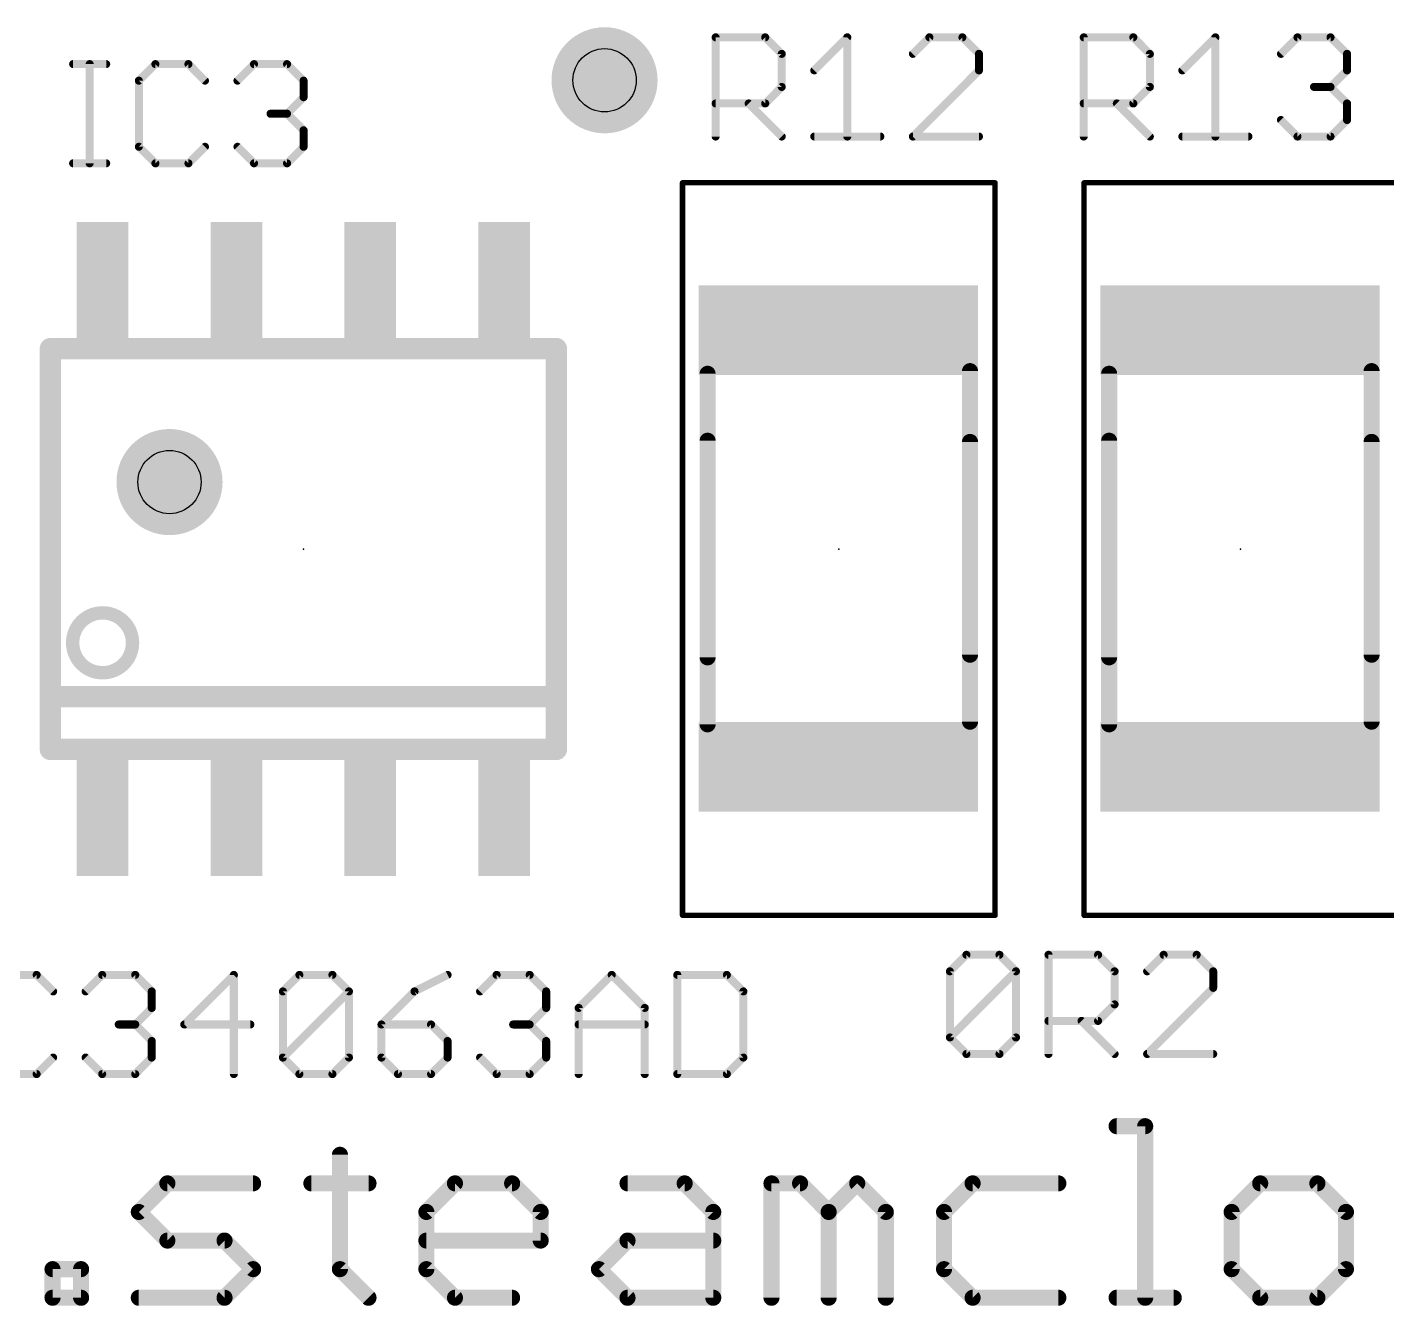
# Model space of a CAD drawing. Extents: x -7 to 105, y 1 to 61.
# Drawn here: x 63.42 to 76.32, y 32.83 to 44.95 of the extents above; entities that cross this region are included whole.
import ezdxf

# ---------------------------------------------------------------- set-up
doc = ezdxf.new("R2010")
doc.units = 0
for name, color, linetype in [('18', 110, 'CONTINUOUS'), ('21', 253, 'CONTINUOUS'), ('23', 53, 'CONTINUOUS'), ('25', 253, 'CONTINUOUS'), ('27', 253, 'CONTINUOUS'), ('39', 12, 'CONTINUOUS'), ('44', 253, 'CONTINUOUS'), ('51', 253, 'CONTINUOUS')]:
    doc.layers.add(name, color=color, linetype=linetype)

# ---------------------------------------------------------------- blocks, each defined once
blk = doc.blocks.new('RECT')
blk.add_solid([(-0.5, -0.5), (0.5, -0.5), (-0.5, 0.5), (0.5, 0.5)])
blk = doc.blocks.new('ROUNDV')
at = {"const_width": 0.5}
blk.add_lwpolyline([(0, -0.25, 1), (0, 0.25, 1), (0, -0.25)], format="xyb", dxfattribs=at)

msp = doc.modelspace()

# ---------------------------------------------------------------- linework, layer by layer
at = {"layer": '21', "const_width": 0.1524}
for points in [[(69.875, 38.978), (69.875, 41.032)], [(72.365, 39.003), (72.365, 41.021)], [(73.685, 38.978), (73.685, 41.032)], [(76.175, 39.003), (76.175, 41.021)]]:
    msp.add_lwpolyline(points, dxfattribs=at)
at = {"layer": '21'}
for points, const_width in [([(69.9131, 41.032, 1), (69.8369, 41.032)], 0.0762), ([(72.4031, 41.021, 1), (72.3269, 41.021)], 0.0762), ([(73.7231, 41.032, 1), (73.6469, 41.032)], 0.0762), ([(76.2131, 41.021, 1), (76.1369, 41.021)], 0.0762), ([(64.135, 38.832, 1), (64.135, 39.4, 1), (64.135, 38.832)], 0.127), ([(69.8369, 38.978, 1), (69.9131, 38.978)], 0.0762), ([(72.3269, 39.003, 1), (72.4031, 39.003)], 0.0762), ([(73.6469, 38.978, 1), (73.7231, 38.978)], 0.0762), ([(76.1369, 39.003, 1), (76.2131, 39.003)], 0.0762)]:
    msp.add_lwpolyline(points, format="xyb", dxfattribs=dict(at, const_width=const_width))
at = {"layer": '23'}
for p in [(66.04, 40.005), (71.12, 40.005), (74.93, 40.005)]:
    msp.add_point(p, dxfattribs=at)
at = {"layer": '25'}
for points, const_width in [([(69.9516, 44.8763, 1), (69.9516, 44.8382)], 0.0381), ([(69.9706, 44.8572, 1), (69.9326, 44.8572)], 0.0381), ([(70.4354, 44.8707, 1), (70.4084, 44.8437)], 0.0381), ([(70.4219, 44.8382, 1), (70.4219, 44.8763)], 0.0381), ([(71.2197, 44.8572, 1), (71.1816, 44.8572)], 0.0381), ([(71.2141, 44.8437, 1), (71.1872, 44.8707)], 0.0381), ([(71.9794, 44.8763, 1), (71.9794, 44.8382)], 0.0381), ([(71.9929, 44.8437, 1), (71.9659, 44.8707)], 0.0381), ([(72.3064, 44.8707, 1), (72.2795, 44.8437)], 0.0381), ([(72.2929, 44.8382, 1), (72.2929, 44.8763)], 0.0381), ([(73.4441, 44.8763, 1), (73.4441, 44.8382)], 0.0381), ([(73.4631, 44.8572, 1), (73.4251, 44.8572)], 0.0381), ([(73.9279, 44.8707, 1), (73.9009, 44.8437)], 0.0381), ([(73.9144, 44.8382, 1), (73.9144, 44.8763)], 0.0381), ([(74.7122, 44.8572, 1), (74.6741, 44.8572)], 0.0381), ([(74.7066, 44.8437, 1), (74.6797, 44.8707)], 0.0381), ([(75.4719, 44.8763, 1), (75.4719, 44.8382)], 0.0381), ([(75.4854, 44.8437, 1), (75.4584, 44.8707)], 0.0381), ([(75.7989, 44.8707, 1), (75.772, 44.8437)], 0.0381), ([(75.7854, 44.8382, 1), (75.7854, 44.8763)], 0.0381), ([(63.8556, 44.6223, 1), (63.8556, 44.5842)], 0.0381), ([(64.0314, 44.6032, 1), (63.9933, 44.6032)], 0.0381), ([(64.1691, 44.5842, 1), (64.1691, 44.6223)], 0.0381), ([(64.636, 44.6223, 1), (64.636, 44.5842)], 0.0381), ([(64.6495, 44.5897, 1), (64.6226, 44.6167)], 0.0381), ([(64.963, 44.6167, 1), (64.9361, 44.5897)], 0.0381), ([(64.9496, 44.5842, 1), (64.9496, 44.6223)], 0.0381), ([(65.5716, 44.6223, 1), (65.5716, 44.5842)], 0.0381), ([(65.585, 44.5897, 1), (65.5581, 44.6167)], 0.0381), ([(65.8986, 44.6167, 1), (65.8716, 44.5897)], 0.0381), ([(65.8851, 44.5842, 1), (65.8851, 44.6223)], 0.0381), ([(70.5977, 44.7004, 1), (70.5596, 44.7004)], 0.0381), ([(70.5652, 44.687, 1), (70.5921, 44.7139)], 0.0381), ([(71.8092, 44.7139, 1), (71.8361, 44.687)], 0.0381), ([(72.4688, 44.7004, 1), (72.4307, 44.7004)], 0.0381), ([(72.4362, 44.687, 1), (72.4632, 44.7139)], 0.0381), ([(74.0902, 44.7004, 1), (74.0521, 44.7004)], 0.0381), ([(74.0577, 44.687, 1), (74.0846, 44.7139)], 0.0381), ([(75.3017, 44.7139, 1), (75.3286, 44.687)], 0.0381), ([(75.9613, 44.7004, 1), (75.9232, 44.7004)], 0.0381), ([(75.9287, 44.687, 1), (75.9557, 44.7139)], 0.0381), ([(70.8736, 44.5571, 1), (70.9006, 44.5302)], 0.0381), ([(72.4307, 44.5437, 1), (72.4688, 44.5437)], 0.0381), ([(72.4632, 44.5302, 1), (72.4362, 44.5571)], 0.0381), ([(74.3661, 44.5571, 1), (74.3931, 44.5302)], 0.0381), ([(75.9232, 44.5437, 1), (75.9613, 44.5437)], 0.0381), ([(75.9557, 44.5302, 1), (75.9287, 44.5571)], 0.0381), ([(64.4983, 44.4464, 1), (64.4602, 44.4464)], 0.0381), ([(64.4658, 44.4599, 1), (64.4927, 44.433)], 0.0381), ([(65.0929, 44.433, 1), (65.1198, 44.4599)], 0.0381), ([(65.4013, 44.4599, 1), (65.4283, 44.433)], 0.0381), ([(66.0609, 44.4464, 1), (66.0228, 44.4464)], 0.0381), ([(66.0284, 44.433, 1), (66.0553, 44.4599)], 0.0381), ([(70.5596, 44.3869, 1), (70.5977, 44.3869)], 0.0381), ([(70.5921, 44.3734, 1), (70.5652, 44.4004)], 0.0381), ([(74.0521, 44.3869, 1), (74.0902, 44.3869)], 0.0381), ([(74.0846, 44.3734, 1), (74.0577, 44.4004)], 0.0381), ([(75.6287, 44.406, 1), (75.6287, 44.3679)], 0.0381), ([(75.7989, 44.4004, 1), (75.772, 44.3734)], 0.0381), ([(75.772, 44.4004, 1), (75.7989, 44.3734)], 0.0381), ([(75.7854, 44.3679, 1), (75.7854, 44.406)], 0.0381), ([(66.0228, 44.2897, 1), (66.0609, 44.2897)], 0.0381), ([(66.0553, 44.2762, 1), (66.0284, 44.3031)], 0.0381), ([(69.9516, 44.2492, 1), (69.9516, 44.2111)], 0.0381), ([(70.2786, 44.2436, 1), (70.2517, 44.2167)], 0.0381), ([(70.4084, 44.2436, 1), (70.4354, 44.2167)], 0.0381), ([(70.4219, 44.2111, 1), (70.4219, 44.2492)], 0.0381), ([(73.4441, 44.2492, 1), (73.4441, 44.2111)], 0.0381), ([(73.7711, 44.2436, 1), (73.7442, 44.2167)], 0.0381), ([(73.9009, 44.2436, 1), (73.9279, 44.2167)], 0.0381), ([(73.9144, 44.2111, 1), (73.9144, 44.2492)], 0.0381), ([(75.9613, 44.2301, 1), (75.9232, 44.2301)], 0.0381), ([(75.9287, 44.2167, 1), (75.9557, 44.2436)], 0.0381), ([(65.7283, 44.1519, 1), (65.7283, 44.1138)], 0.0381), ([(65.8986, 44.1464, 1), (65.8716, 44.1194)], 0.0381), ([(65.8716, 44.1464, 1), (65.8986, 44.1194)], 0.0381), ([(65.8851, 44.1138, 1), (65.8851, 44.1519)], 0.0381), ([(66.0609, 43.9761, 1), (66.0228, 43.9761)], 0.0381), ([(66.0284, 43.9627, 1), (66.0553, 43.9896)], 0.0381), ([(75.3286, 44.0868, 1), (75.3017, 44.0599)], 0.0381), ([(75.9232, 44.0734, 1), (75.9613, 44.0734)], 0.0381), ([(75.9557, 44.0599, 1), (75.9287, 44.0868)], 0.0381), ([(69.9326, 43.9166, 1), (69.9706, 43.9166)], 0.0381), ([(70.5652, 43.9031, 1), (70.5921, 43.9301)], 0.0381), ([(70.8871, 43.9357, 1), (70.8871, 43.8976)], 0.0381), ([(71.1816, 43.9166, 1), (71.2197, 43.9166)], 0.0381), ([(71.5142, 43.8976, 1), (71.5142, 43.9357)], 0.0381), ([(71.8226, 43.9357, 1), (71.8226, 43.8976)], 0.0381), ([(71.8092, 43.9301, 1), (71.8361, 43.9031)], 0.0381), ([(72.4497, 43.8976, 1), (72.4497, 43.9357)], 0.0381), ([(73.4251, 43.9166, 1), (73.4631, 43.9166)], 0.0381), ([(74.0577, 43.9031, 1), (74.0846, 43.9301)], 0.0381), ([(74.3796, 43.9357, 1), (74.3796, 43.8976)], 0.0381), ([(74.6741, 43.9166, 1), (74.7122, 43.9166)], 0.0381), ([(75.0067, 43.8976, 1), (75.0067, 43.9357)], 0.0381), ([(75.4719, 43.9357, 1), (75.4719, 43.8976)], 0.0381), ([(75.4584, 43.9031, 1), (75.4854, 43.9301)], 0.0381), ([(75.772, 43.9301, 1), (75.7989, 43.9031)], 0.0381), ([(75.7854, 43.8976, 1), (75.7854, 43.9357)], 0.0381), ([(64.4927, 43.8328, 1), (64.4658, 43.8059)], 0.0381), ([(64.4602, 43.8194, 1), (64.4983, 43.8194)], 0.0381), ([(65.1198, 43.8059, 1), (65.0929, 43.8328)], 0.0381), ([(65.4283, 43.8328, 1), (65.4013, 43.8059)], 0.0381), ([(66.0228, 43.8194, 1), (66.0609, 43.8194)], 0.0381), ([(66.0553, 43.8059, 1), (66.0284, 43.8328)], 0.0381), ([(63.8556, 43.6817, 1), (63.8556, 43.6436)], 0.0381), ([(63.9933, 43.6626, 1), (64.0314, 43.6626)], 0.0381), ([(64.1691, 43.6436, 1), (64.1691, 43.6817)], 0.0381), ([(64.636, 43.6817, 1), (64.636, 43.6436)], 0.0381), ([(64.6226, 43.6491, 1), (64.6495, 43.6761)], 0.0381), ([(64.9361, 43.6761, 1), (64.963, 43.6491)], 0.0381), ([(64.9496, 43.6436, 1), (64.9496, 43.6817)], 0.0381), ([(65.5716, 43.6817, 1), (65.5716, 43.6436)], 0.0381), ([(65.5581, 43.6491, 1), (65.585, 43.6761)], 0.0381), ([(65.8716, 43.6761, 1), (65.8986, 43.6491)], 0.0381), ([(65.8851, 43.6436, 1), (65.8851, 43.6817)], 0.0381), ([(73.7557, 34.5708, 1), (73.7557, 34.4946)], 0.0762), ([(74.065, 34.5327, 1), (73.9888, 34.5327)], 0.0762), ([(74.0269, 34.4946, 1), (74.0269, 34.5708)], 0.0762), ([(66.4249, 34.2615, 1), (66.3487, 34.2615)], 0.0762), ([(64.7497, 34.0285, 1), (64.7497, 33.9523)], 0.0762), ([(64.7766, 33.9634, 1), (64.7227, 34.0173)], 0.0762), ([(65.5632, 33.9523, 1), (65.5632, 34.0285)], 0.0762), ([(66.1157, 34.0285, 1), (66.1157, 33.9523)], 0.0762), ([(66.658, 33.9523, 1), (66.658, 34.0285)], 0.0762), ([(67.4783, 34.0285, 1), (67.4783, 33.9523)], 0.0762), ([(67.5052, 33.9634, 1), (67.4513, 34.0173)], 0.0762), ([(68.0475, 34.0173, 1), (67.9936, 33.9634)], 0.0762), ([(68.0206, 33.9523, 1), (68.0206, 34.0285)], 0.0762), ([(69.1154, 34.0285, 1), (69.1154, 33.9523)], 0.0762), ([(69.6847, 34.0173, 1), (69.6308, 33.9634)], 0.0762), ([(69.6577, 33.9523, 1), (69.6577, 34.0285)], 0.0762), ([(70.5195, 33.9904, 1), (70.4433, 33.9904)], 0.0762), ([(70.4814, 34.0285, 1), (70.4814, 33.9523)], 0.0762), ([(70.7795, 34.0173, 1), (70.7256, 33.9634)], 0.0762), ([(70.7526, 33.9523, 1), (70.7526, 34.0285)], 0.0762), ([(71.3218, 34.0173, 1), (71.268, 33.9634)], 0.0762), ([(71.3218, 33.9634, 1), (71.268, 34.0173)], 0.0762), ([(72.3897, 34.0285, 1), (72.3897, 33.9523)], 0.0762), ([(72.4167, 33.9634, 1), (72.3628, 34.0173)], 0.0762), ([(73.2032, 33.9523, 1), (73.2032, 34.0285)], 0.0762), ([(75.1183, 34.0285, 1), (75.1183, 33.9523)], 0.0762), ([(75.1453, 33.9634, 1), (75.0914, 34.0173)], 0.0762), ([(75.6876, 34.0173, 1), (75.6337, 33.9634)], 0.0762), ([(75.6607, 33.9523, 1), (75.6607, 34.0285)], 0.0762), ([(64.5054, 33.7461, 1), (64.4516, 33.6923)], 0.0762), ([(64.4516, 33.7461, 1), (64.5054, 33.6923)], 0.0762), ([(67.2452, 33.7192, 1), (67.169, 33.7192)], 0.0762), ([(67.1802, 33.7461, 1), (67.234, 33.6923)], 0.0762), ([(68.3299, 33.7192, 1), (68.2537, 33.7192)], 0.0762), ([(68.2648, 33.6923, 1), (68.3187, 33.7461)], 0.0762), ([(69.967, 33.7192, 1), (69.8908, 33.7192)], 0.0762), ([(69.902, 33.6923, 1), (69.9559, 33.7461)], 0.0762), ([(71.0618, 33.7192, 1), (70.9856, 33.7192)], 0.0762), ([(70.9968, 33.7461, 1), (71.0507, 33.6923)], 0.0762), ([(70.9968, 33.6923, 1), (71.0507, 33.7461)], 0.0762), ([(71.6042, 33.7192, 1), (71.528, 33.7192)], 0.0762), ([(71.5391, 33.6923, 1), (71.593, 33.7461)], 0.0762), ([(72.1567, 33.7192, 1), (72.0805, 33.7192)], 0.0762), ([(72.0916, 33.7461, 1), (72.1455, 33.6923)], 0.0762), ([(74.8853, 33.7192, 1), (74.8091, 33.7192)], 0.0762), ([(74.8202, 33.7461, 1), (74.8741, 33.6923)], 0.0762), ([(75.9699, 33.7192, 1), (75.8937, 33.7192)], 0.0762), ([(75.9049, 33.6923, 1), (75.9588, 33.7461)], 0.0762), ([(64.7497, 33.4861, 1), (64.7497, 33.4099)], 0.0762), ([(64.7227, 33.4211, 1), (64.7766, 33.475)], 0.0762), ([(65.3189, 33.475, 1), (65.2651, 33.4211)], 0.0762), ([(65.292, 33.4099, 1), (65.292, 33.4861)], 0.0762), ([(67.2071, 33.4861, 1), (67.2071, 33.4099)], 0.0762), ([(68.2537, 33.448, 1), (68.3299, 33.448)], 0.0762), ([(68.2918, 33.4099, 1), (68.2918, 33.4861)], 0.0762), ([(69.1154, 33.4861, 1), (69.1154, 33.4099)], 0.0762), ([(69.1424, 33.4211, 1), (69.0885, 33.475)], 0.0762), ([(69.9289, 33.4099, 1), (69.9289, 33.4861)], 0.0762), ([(63.698, 33.1769, 1), (63.6218, 33.1769)], 0.0762), ([(63.6599, 33.215, 1), (63.6599, 33.1388)], 0.0762), ([(63.9692, 33.1769, 1), (63.893, 33.1769)], 0.0762), ([(63.9311, 33.1388, 1), (63.9311, 33.215)], 0.0762), ([(65.5901, 33.1499, 1), (65.5362, 33.2038)], 0.0762), ([(65.5362, 33.1499, 1), (65.5901, 33.2038)], 0.0762), ([(66.4138, 33.2038, 1), (66.3599, 33.1499)], 0.0762), ([(66.3487, 33.1769, 1), (66.4249, 33.1769)], 0.0762), ([(67.234, 33.2038, 1), (67.1802, 33.1499)], 0.0762), ([(67.169, 33.1769, 1), (67.2452, 33.1769)], 0.0762), ([(68.8712, 33.2038, 1), (68.8173, 33.1499)], 0.0762), ([(68.8173, 33.2038, 1), (68.8712, 33.1499)], 0.0762), ([(72.1455, 33.2038, 1), (72.0916, 33.1499)], 0.0762), ([(72.0805, 33.1769, 1), (72.1567, 33.1769)], 0.0762), ([(74.8741, 33.2038, 1), (74.8202, 33.1499)], 0.0762), ([(74.8091, 33.1769, 1), (74.8853, 33.1769)], 0.0762), ([(75.8937, 33.1769, 1), (75.9699, 33.1769)], 0.0762), ([(75.9588, 33.1499, 1), (75.9049, 33.2038)], 0.0762), ([(63.6599, 32.9438, 1), (63.6599, 32.8676)], 0.0762), ([(63.6218, 32.9057, 1), (63.698, 32.9057)], 0.0762), ([(63.893, 32.9057, 1), (63.9692, 32.9057)], 0.0762), ([(63.9311, 32.8676, 1), (63.9311, 32.9438)], 0.0762), ([(64.4785, 32.9438, 1), (64.4785, 32.8676)], 0.0762), ([(65.2651, 32.9326, 1), (65.3189, 32.8788)], 0.0762), ([(65.292, 32.8676, 1), (65.292, 32.9438)], 0.0762), ([(66.631, 32.8788, 1), (66.6849, 32.9326)], 0.0762), ([(67.4783, 32.9438, 1), (67.4783, 32.8676)], 0.0762), ([(67.4513, 32.8788, 1), (67.5052, 32.9326)], 0.0762), ([(68.0206, 32.8676, 1), (68.0206, 32.9438)], 0.0762), ([(69.1154, 32.9438, 1), (69.1154, 32.8676)], 0.0762), ([(69.0885, 32.8788, 1), (69.1424, 32.9326)], 0.0762), ([(69.8908, 32.9057, 1), (69.967, 32.9057)], 0.0762), ([(69.9289, 32.8676, 1), (69.9289, 32.9438)], 0.0762), ([(70.4433, 32.9057, 1), (70.5195, 32.9057)], 0.0762), ([(70.9856, 32.9057, 1), (71.0618, 32.9057)], 0.0762), ([(71.528, 32.9057, 1), (71.6042, 32.9057)], 0.0762), ([(72.3897, 32.9438, 1), (72.3897, 32.8676)], 0.0762), ([(72.3628, 32.8788, 1), (72.4167, 32.9326)], 0.0762), ([(73.2032, 32.8676, 1), (73.2032, 32.9438)], 0.0762), ([(73.7557, 32.9438, 1), (73.7557, 32.8676)], 0.0762), ([(73.9888, 32.9057, 1), (74.065, 32.9057)], 0.0762), ([(74.298, 32.8676, 1), (74.298, 32.9438)], 0.0762), ([(75.1183, 32.9438, 1), (75.1183, 32.8676)], 0.0762), ([(75.0914, 32.8788, 1), (75.1453, 32.9326)], 0.0762), ([(75.6337, 32.9326, 1), (75.6876, 32.8788)], 0.0762), ([(75.6607, 32.8676, 1), (75.6607, 32.9438)], 0.0762)]:
    msp.add_lwpolyline(points, format="xyb", dxfattribs=dict(at, const_width=const_width))
for points, const_width in [([(69.9516, 43.9166), (69.9516, 44.8572)], 0.0762), ([(69.9516, 44.8572), (70.4219, 44.8572)], 0.0762), ([(70.4219, 44.8572), (70.5787, 44.7004)], 0.0762), ([(70.8871, 44.5437), (71.2007, 44.8572)], 0.0762), ([(71.2007, 44.8572), (71.2007, 43.9166)], 0.0762), ([(71.9794, 44.8572), (71.8226, 44.7004)], 0.0762), ([(72.2929, 44.8572), (71.9794, 44.8572)], 0.0762), ([(72.4497, 44.7004), (72.2929, 44.8572)], 0.0762), ([(73.4441, 43.9166), (73.4441, 44.8572)], 0.0762), ([(73.4441, 44.8572), (73.9144, 44.8572)], 0.0762), ([(73.9144, 44.8572), (74.0712, 44.7004)], 0.0762), ([(74.3796, 44.5437), (74.6932, 44.8572)], 0.0762), ([(74.6932, 44.8572), (74.6932, 43.9166)], 0.0762), ([(75.3151, 44.7004), (75.4719, 44.8572)], 0.0762), ([(75.4719, 44.8572), (75.7854, 44.8572)], 0.0762), ([(75.7854, 44.8572), (75.9422, 44.7004)], 0.0762), ([(63.8556, 44.6032), (64.1691, 44.6032)], 0.0762), ([(64.0124, 43.6626), (64.0124, 44.6032)], 0.0762), ([(64.636, 44.6032), (64.4793, 44.4464)], 0.0762), ([(64.9496, 44.6032), (64.636, 44.6032)], 0.0762), ([(65.1063, 44.4464), (64.9496, 44.6032)], 0.0762), ([(65.4148, 44.4464), (65.5716, 44.6032)], 0.0762), ([(65.5716, 44.6032), (65.8851, 44.6032)], 0.0762), ([(65.8851, 44.6032), (66.0419, 44.4464)], 0.0762), ([(70.5787, 44.7004), (70.5787, 44.3869)], 0.0762), ([(72.4497, 44.5437), (72.4497, 44.7004)], 0.0762), ([(74.0712, 44.7004), (74.0712, 44.3869)], 0.0762), ([(75.9422, 44.7004), (75.9422, 44.5437)], 0.0762), ([(71.8226, 43.9166), (72.4497, 44.5437)], 0.0762), ([(75.9422, 44.5437), (75.7854, 44.3869)], 0.0762), ([(64.4793, 44.4464), (64.4793, 43.8194)], 0.0762), ([(66.0419, 44.4464), (66.0419, 44.2897)], 0.0762), ([(70.5787, 44.3869), (70.4219, 44.2301)], 0.0762), ([(74.0712, 44.3869), (73.9144, 44.2301)], 0.0762), ([(75.7854, 44.3869), (75.6287, 44.3869)], 0.0762), ([(75.7854, 44.3869), (75.9422, 44.2301)], 0.0762), ([(66.0419, 44.2897), (65.8851, 44.1329)], 0.0762), ([(70.4219, 44.2301), (69.9516, 44.2301)], 0.0762), ([(70.2651, 44.2301), (70.5787, 43.9166)], 0.0762), ([(73.9144, 44.2301), (73.4441, 44.2301)], 0.0762), ([(73.7576, 44.2301), (74.0712, 43.9166)], 0.0762), ([(75.9422, 44.2301), (75.9422, 44.0734)], 0.0762), ([(65.8851, 44.1329), (65.7283, 44.1329)], 0.0762), ([(65.8851, 44.1329), (66.0419, 43.9761)], 0.0762), ([(66.0419, 43.9761), (66.0419, 43.8194)], 0.0762), ([(75.4719, 43.9166), (75.3151, 44.0734)], 0.0762), ([(75.9422, 44.0734), (75.7854, 43.9166)], 0.0762), ([(70.8871, 43.9166), (71.5142, 43.9166)], 0.0762), ([(72.4497, 43.9166), (71.8226, 43.9166)], 0.0762), ([(74.3796, 43.9166), (75.0067, 43.9166)], 0.0762), ([(75.7854, 43.9166), (75.4719, 43.9166)], 0.0762), ([(64.4793, 43.8194), (64.636, 43.6626)], 0.0762), ([(64.9496, 43.6626), (65.1063, 43.8194)], 0.0762), ([(65.5716, 43.6626), (65.4148, 43.8194)], 0.0762), ([(66.0419, 43.8194), (65.8851, 43.6626)], 0.0762), ([(63.8556, 43.6626), (64.1691, 43.6626)], 0.0762), ([(64.636, 43.6626), (64.9496, 43.6626)], 0.0762), ([(65.8851, 43.6626), (65.5716, 43.6626)], 0.0762), ([(73.7557, 34.5327), (74.0269, 34.5327)], 0.1524), ([(74.0269, 34.5327), (74.0269, 32.9057)], 0.1524), ([(66.3868, 34.2615), (66.3868, 33.1769)], 0.1524), ([(64.4785, 33.7192), (64.7497, 33.9904)], 0.1524), ([(64.7497, 33.9904), (65.5632, 33.9904)], 0.1524), ([(66.1157, 33.9904), (66.658, 33.9904)], 0.1524), ([(67.2071, 33.7192), (67.4783, 33.9904)], 0.1524), ([(67.4783, 33.9904), (68.0206, 33.9904)], 0.1524), ([(68.0206, 33.9904), (68.2918, 33.7192)], 0.1524), ([(69.1154, 33.9904), (69.6577, 33.9904)], 0.1524), ([(69.6577, 33.9904), (69.9289, 33.7192)], 0.1524), ([(70.4814, 32.9057), (70.4814, 33.9904)], 0.1524), ([(70.4814, 33.9904), (70.7526, 33.9904)], 0.1524), ([(70.7526, 33.9904), (71.0237, 33.7192)], 0.1524), ([(71.0237, 33.7192), (71.2949, 33.9904)], 0.1524), ([(71.2949, 33.9904), (71.5661, 33.7192)], 0.1524), ([(72.3897, 33.9904), (72.1186, 33.7192)], 0.1524), ([(73.2032, 33.9904), (72.3897, 33.9904)], 0.1524), ([(75.1183, 33.9904), (74.8472, 33.7192)], 0.1524), ([(75.6607, 33.9904), (75.1183, 33.9904)], 0.1524), ([(75.9318, 33.7192), (75.6607, 33.9904)], 0.1524), ([(64.7497, 33.448), (64.4785, 33.7192)], 0.1524), ([(67.2071, 33.1769), (67.2071, 33.7192)], 0.1524), ([(68.2918, 33.7192), (68.2918, 33.448)], 0.1524), ([(69.9289, 33.7192), (69.9289, 32.9057)], 0.1524), ([(71.0237, 33.7192), (71.0237, 32.9057)], 0.1524), ([(71.5661, 33.7192), (71.5661, 32.9057)], 0.1524), ([(72.1186, 33.7192), (72.1186, 33.1769)], 0.1524), ([(74.8472, 33.7192), (74.8472, 33.1769)], 0.1524), ([(75.9318, 33.1769), (75.9318, 33.7192)], 0.1524), ([(65.292, 33.448), (64.7497, 33.448)], 0.1524), ([(65.5632, 33.1769), (65.292, 33.448)], 0.1524), ([(68.2918, 33.448), (67.2071, 33.448)], 0.1524), ([(68.8443, 33.1769), (69.1154, 33.448)], 0.1524), ([(69.1154, 33.448), (69.9289, 33.448)], 0.1524), ([(63.6599, 32.9057), (63.6599, 33.1769)], 0.1524), ([(63.6599, 33.1769), (63.9311, 33.1769)], 0.1524), ([(63.9311, 33.1769), (63.9311, 32.9057)], 0.1524), ([(65.292, 32.9057), (65.5632, 33.1769)], 0.1524), ([(66.3868, 33.1769), (66.658, 32.9057)], 0.1524), ([(67.4783, 32.9057), (67.2071, 33.1769)], 0.1524), ([(69.1154, 32.9057), (68.8443, 33.1769)], 0.1524), ([(72.1186, 33.1769), (72.3897, 32.9057)], 0.1524), ([(74.8472, 33.1769), (75.1183, 32.9057)], 0.1524), ([(75.6607, 32.9057), (75.9318, 33.1769)], 0.1524), ([(63.9311, 32.9057), (63.6599, 32.9057)], 0.1524), ([(64.4785, 32.9057), (65.292, 32.9057)], 0.1524), ([(68.0206, 32.9057), (67.4783, 32.9057)], 0.1524), ([(69.9289, 32.9057), (69.1154, 32.9057)], 0.1524), ([(72.3897, 32.9057), (73.2032, 32.9057)], 0.1524), ([(73.7557, 32.9057), (74.298, 32.9057)], 0.1524), ([(75.1183, 32.9057), (75.6607, 32.9057)], 0.1524)]:
    msp.add_lwpolyline(points, dxfattribs=dict(at, const_width=const_width))
at = {"layer": '27', "const_width": 0.0762}
for points in [[(72.1741, 36.0009), (72.3309, 36.1577)], [(72.3309, 36.1577), (72.6444, 36.1577)], [(72.6444, 36.1577), (72.8012, 36.0009)], [(73.1096, 35.2171), (73.1096, 36.1577)], [(73.1096, 36.1577), (73.5799, 36.1577)], [(73.5799, 36.1577), (73.7367, 36.0009)], [(74.2019, 36.1577), (74.0451, 36.0009)], [(74.5154, 36.1577), (74.2019, 36.1577)], [(74.6722, 36.0009), (74.5154, 36.1577)], [(63.5092, 35.9672), (63.1957, 35.9672)], [(63.666, 35.8104), (63.5092, 35.9672)], [(63.9745, 35.8104), (64.1312, 35.9672)], [(64.1312, 35.9672), (64.4448, 35.9672)], [(64.4448, 35.9672), (64.6015, 35.8104)], [(65.3803, 35.9672), (64.91, 35.4969)], [(65.3803, 35.0266), (65.3803, 35.9672)], [(65.8455, 35.8104), (66.0023, 35.9672)], [(66.0023, 35.9672), (66.3158, 35.9672)], [(66.3158, 35.9672), (66.4726, 35.8104)], [(67.4081, 35.9672), (67.0946, 35.8104)], [(67.7165, 35.8104), (67.8733, 35.9672)], [(67.8733, 35.9672), (68.1868, 35.9672)], [(68.1868, 35.9672), (68.3436, 35.8104)], [(68.6521, 35.6537), (68.9656, 35.9672)], [(68.9656, 35.9672), (69.2791, 35.6537)], [(69.5876, 35.9672), (69.5876, 35.0266)], [(70.0579, 35.9672), (69.5876, 35.9672)], [(70.2146, 35.8104), (70.0579, 35.9672)], [(72.1741, 35.3739), (72.1741, 36.0009)], [(72.1741, 35.3739), (72.8012, 36.0009)], [(72.8012, 36.0009), (72.8012, 35.3739)], [(73.7367, 36.0009), (73.7367, 35.6874)], [(74.6722, 35.8442), (74.6722, 36.0009)], [(74.0451, 35.2171), (74.6722, 35.8442)], [(64.6015, 35.8104), (64.6015, 35.6537)], [(65.8455, 35.1834), (65.8455, 35.8104)], [(65.8455, 35.1834), (66.4726, 35.8104)], [(66.4726, 35.8104), (66.4726, 35.1834)], [(67.0946, 35.8104), (66.781, 35.4969)], [(68.3436, 35.8104), (68.3436, 35.6537)], [(70.2146, 35.1834), (70.2146, 35.8104)], [(64.6015, 35.6537), (64.4448, 35.4969)], [(68.3436, 35.6537), (68.1868, 35.4969)], [(68.6521, 35.0266), (68.6521, 35.6537)], [(69.2791, 35.6537), (69.2791, 35.0266)], [(73.7367, 35.6874), (73.5799, 35.5306)], [(64.4448, 35.4969), (64.288, 35.4969)], [(64.4448, 35.4969), (64.6015, 35.3401)], [(64.91, 35.4969), (65.5371, 35.4969)], [(66.781, 35.4969), (66.781, 35.1834)], [(67.2513, 35.4969), (66.781, 35.4969)], [(67.4081, 35.3401), (67.2513, 35.4969)], [(68.1868, 35.4969), (68.0301, 35.4969)], [(68.1868, 35.4969), (68.3436, 35.3401)], [(68.6521, 35.4969), (69.2791, 35.4969)], [(73.5799, 35.5306), (73.1096, 35.5306)], [(73.4232, 35.5306), (73.7367, 35.2171)], [(64.6015, 35.3401), (64.6015, 35.1834)], [(67.4081, 35.1834), (67.4081, 35.3401)], [(68.3436, 35.3401), (68.3436, 35.1834)], [(72.3309, 35.2171), (72.1741, 35.3739)], [(72.8012, 35.3739), (72.6444, 35.2171)], [(63.5092, 35.0266), (63.666, 35.1834)], [(64.1312, 35.0266), (63.9745, 35.1834)], [(64.6015, 35.1834), (64.4448, 35.0266)], [(66.0023, 35.0266), (65.8455, 35.1834)], [(66.4726, 35.1834), (66.3158, 35.0266)], [(66.781, 35.1834), (66.9378, 35.0266)], [(67.2513, 35.0266), (67.4081, 35.1834)], [(67.8733, 35.0266), (67.7165, 35.1834)], [(68.3436, 35.1834), (68.1868, 35.0266)], [(70.0579, 35.0266), (70.2146, 35.1834)], [(72.6444, 35.2171), (72.3309, 35.2171)], [(74.6722, 35.2171), (74.0451, 35.2171)], [(63.1957, 35.0266), (63.5092, 35.0266)], [(64.4448, 35.0266), (64.1312, 35.0266)], [(66.3158, 35.0266), (66.0023, 35.0266)], [(66.9378, 35.0266), (67.2513, 35.0266)], [(68.1868, 35.0266), (67.8733, 35.0266)], [(69.5876, 35.0266), (70.0579, 35.0266)]]:
    msp.add_lwpolyline(points, dxfattribs=at)
at = {"layer": '27', "const_width": 0.0381}
for points in [[(72.3309, 36.1768, 1), (72.3309, 36.1387)], [(72.3443, 36.1442, 1), (72.3174, 36.1712)], [(72.6579, 36.1712, 1), (72.6309, 36.1442)], [(72.6444, 36.1387, 1), (72.6444, 36.1768)], [(73.1096, 36.1768, 1), (73.1096, 36.1387)], [(73.1287, 36.1577, 1), (73.0906, 36.1577)], [(73.5934, 36.1712, 1), (73.5664, 36.1442)], [(73.5799, 36.1387, 1), (73.5799, 36.1768)], [(74.2019, 36.1768, 1), (74.2019, 36.1387)], [(74.2154, 36.1442, 1), (74.1884, 36.1712)], [(74.5289, 36.1712, 1), (74.502, 36.1442)], [(74.5154, 36.1387, 1), (74.5154, 36.1768)], [(63.5227, 35.9807, 1), (63.4958, 35.9537)], [(63.5092, 35.9482, 1), (63.5092, 35.9863)], [(64.1312, 35.9863, 1), (64.1312, 35.9482)], [(64.1447, 35.9537, 1), (64.1178, 35.9807)], [(64.4582, 35.9807, 1), (64.4313, 35.9537)], [(64.4448, 35.9482, 1), (64.4448, 35.9863)], [(65.3993, 35.9672, 1), (65.3612, 35.9672)], [(65.3938, 35.9537, 1), (65.3668, 35.9807)], [(66.0023, 35.9863, 1), (66.0023, 35.9482)], [(66.0157, 35.9537, 1), (65.9888, 35.9807)], [(66.3293, 35.9807, 1), (66.3023, 35.9537)], [(66.3158, 35.9482, 1), (66.3158, 35.9863)], [(67.4166, 35.9502, 1), (67.3996, 35.9842)], [(67.8733, 35.9863, 1), (67.8733, 35.9482)], [(67.8868, 35.9537, 1), (67.8598, 35.9807)], [(68.2003, 35.9807, 1), (68.1734, 35.9537)], [(68.1868, 35.9482, 1), (68.1868, 35.9863)], [(68.9791, 35.9807, 1), (68.9521, 35.9537)], [(68.9791, 35.9537, 1), (68.9521, 35.9807)], [(69.6066, 35.9672, 1), (69.5685, 35.9672)], [(69.5876, 35.9863, 1), (69.5876, 35.9482)], [(70.0713, 35.9807, 1), (70.0444, 35.9537)], [(70.0579, 35.9482, 1), (70.0579, 35.9863)], [(72.1606, 36.0144, 1), (72.1876, 35.9875)], [(72.1932, 36.0009, 1), (72.1551, 36.0009)], [(72.8202, 36.0009, 1), (72.7821, 36.0009)], [(72.8146, 35.9875, 1), (72.7877, 36.0144)], [(72.7877, 35.9875, 1), (72.8146, 36.0144)], [(73.7557, 36.0009, 1), (73.7176, 36.0009)], [(73.7232, 35.9875, 1), (73.7502, 36.0144)], [(74.0317, 36.0144, 1), (74.0586, 35.9875)], [(74.6913, 36.0009, 1), (74.6532, 36.0009)], [(74.6587, 35.9875, 1), (74.6857, 36.0144)], [(74.6532, 35.8442, 1), (74.6913, 35.8442)], [(74.6857, 35.8307, 1), (74.6587, 35.8576)], [(63.6525, 35.797, 1), (63.6795, 35.8239)], [(63.961, 35.8239, 1), (63.9879, 35.797)], [(64.6206, 35.8104, 1), (64.5825, 35.8104)], [(64.5881, 35.797, 1), (64.615, 35.8239)], [(65.832, 35.8239, 1), (65.859, 35.797)], [(65.8645, 35.8104, 1), (65.8265, 35.8104)], [(66.4916, 35.8104, 1), (66.4535, 35.8104)], [(66.486, 35.797, 1), (66.4591, 35.8239)], [(66.4591, 35.797, 1), (66.486, 35.8239)], [(67.086, 35.8275, 1), (67.1031, 35.7934)], [(67.108, 35.797, 1), (67.0811, 35.8239)], [(67.7031, 35.8239, 1), (67.73, 35.797)], [(68.3627, 35.8104, 1), (68.3246, 35.8104)], [(68.3301, 35.797, 1), (68.3571, 35.8239)], [(70.2337, 35.8104, 1), (70.1956, 35.8104)], [(70.2012, 35.797, 1), (70.2281, 35.8239)], [(64.5825, 35.6537, 1), (64.6206, 35.6537)], [(64.615, 35.6402, 1), (64.5881, 35.6671)], [(68.3246, 35.6537, 1), (68.3627, 35.6537)], [(68.3571, 35.6402, 1), (68.3301, 35.6671)], [(68.6711, 35.6537, 1), (68.633, 35.6537)], [(68.6386, 35.6671, 1), (68.6655, 35.6402)], [(69.2982, 35.6537, 1), (69.2601, 35.6537)], [(69.2657, 35.6402, 1), (69.2926, 35.6671)], [(73.7176, 35.6874, 1), (73.7557, 35.6874)], [(73.7502, 35.6739, 1), (73.7232, 35.7009)], [(64.288, 35.516, 1), (64.288, 35.4779)], [(64.4582, 35.5104, 1), (64.4313, 35.4834)], [(64.4313, 35.5104, 1), (64.4582, 35.4834)], [(64.4448, 35.4779, 1), (64.4448, 35.516)], [(64.91, 35.516, 1), (64.91, 35.4779)], [(64.8965, 35.5104, 1), (64.9235, 35.4834)], [(65.5371, 35.4779, 1), (65.5371, 35.516)], [(66.781, 35.516, 1), (66.781, 35.4779)], [(66.7675, 35.5104, 1), (66.7945, 35.4834)], [(66.8001, 35.4969, 1), (66.762, 35.4969)], [(67.2648, 35.5104, 1), (67.2378, 35.4834)], [(67.2513, 35.4779, 1), (67.2513, 35.516)], [(68.0301, 35.516, 1), (68.0301, 35.4779)], [(68.2003, 35.5104, 1), (68.1734, 35.4834)], [(68.1734, 35.5104, 1), (68.2003, 35.4834)], [(68.1868, 35.4779, 1), (68.1868, 35.516)], [(68.6521, 35.516, 1), (68.6521, 35.4779)], [(69.2791, 35.4779, 1), (69.2791, 35.516)], [(73.1096, 35.5497, 1), (73.1096, 35.5116)], [(73.4366, 35.5441, 1), (73.4097, 35.5172)], [(73.5664, 35.5441, 1), (73.5934, 35.5172)], [(73.5799, 35.5116, 1), (73.5799, 35.5497)], [(64.6206, 35.3401, 1), (64.5825, 35.3401)], [(64.5881, 35.3267, 1), (64.615, 35.3536)], [(67.4271, 35.3401, 1), (67.389, 35.3401)], [(67.3946, 35.3267, 1), (67.4216, 35.3536)], [(68.3627, 35.3401, 1), (68.3246, 35.3401)], [(68.3301, 35.3267, 1), (68.3571, 35.3536)], [(72.1876, 35.3873, 1), (72.1606, 35.3604)], [(72.1606, 35.3873, 1), (72.1876, 35.3604)], [(72.1551, 35.3739, 1), (72.1932, 35.3739)], [(72.7821, 35.3739, 1), (72.8202, 35.3739)], [(72.8146, 35.3604, 1), (72.7877, 35.3873)], [(63.6795, 35.1699, 1), (63.6525, 35.1968)], [(63.9879, 35.1968, 1), (63.961, 35.1699)], [(64.615, 35.1699, 1), (64.5881, 35.1968)], [(65.859, 35.1968, 1), (65.832, 35.1699)], [(66.486, 35.1699, 1), (66.4591, 35.1968)], [(66.7945, 35.1968, 1), (66.7675, 35.1699)], [(67.4216, 35.1699, 1), (67.3946, 35.1968)], [(67.73, 35.1968, 1), (67.7031, 35.1699)], [(68.3571, 35.1699, 1), (68.3301, 35.1968)], [(70.2281, 35.1699, 1), (70.2012, 35.1968)], [(72.3309, 35.2362, 1), (72.3309, 35.1981)], [(72.3174, 35.2036, 1), (72.3443, 35.2306)], [(72.6309, 35.2306, 1), (72.6579, 35.2036)], [(72.6444, 35.1981, 1), (72.6444, 35.2362)], [(73.0906, 35.2171, 1), (73.1287, 35.2171)], [(73.7232, 35.2036, 1), (73.7502, 35.2306)], [(74.0451, 35.2362, 1), (74.0451, 35.1981)], [(74.0317, 35.2306, 1), (74.0586, 35.2036)], [(74.6722, 35.1981, 1), (74.6722, 35.2362)], [(64.5825, 35.1834, 1), (64.6206, 35.1834)], [(65.832, 35.1968, 1), (65.859, 35.1699)], [(65.8265, 35.1834, 1), (65.8645, 35.1834)], [(66.4535, 35.1834, 1), (66.4916, 35.1834)], [(66.762, 35.1834, 1), (66.8001, 35.1834)], [(67.389, 35.1834, 1), (67.4271, 35.1834)], [(68.3246, 35.1834, 1), (68.3627, 35.1834)], [(70.1956, 35.1834, 1), (70.2337, 35.1834)], [(63.4958, 35.0401, 1), (63.5227, 35.0131)], [(63.5092, 35.0076, 1), (63.5092, 35.0457)], [(64.1312, 35.0457, 1), (64.1312, 35.0076)], [(64.1178, 35.0131, 1), (64.1447, 35.0401)], [(64.4313, 35.0401, 1), (64.4582, 35.0131)], [(64.4448, 35.0076, 1), (64.4448, 35.0457)], [(65.3612, 35.0266, 1), (65.3993, 35.0266)], [(66.0023, 35.0457, 1), (66.0023, 35.0076)], [(65.9888, 35.0131, 1), (66.0157, 35.0401)], [(66.3023, 35.0401, 1), (66.3293, 35.0131)], [(66.3158, 35.0076, 1), (66.3158, 35.0457)], [(66.9378, 35.0457, 1), (66.9378, 35.0076)], [(66.9243, 35.0131, 1), (66.9513, 35.0401)], [(67.2378, 35.0401, 1), (67.2648, 35.0131)], [(67.2513, 35.0076, 1), (67.2513, 35.0457)], [(67.8733, 35.0457, 1), (67.8733, 35.0076)], [(67.8598, 35.0131, 1), (67.8868, 35.0401)], [(68.1734, 35.0401, 1), (68.2003, 35.0131)], [(68.1868, 35.0076, 1), (68.1868, 35.0457)], [(68.633, 35.0266, 1), (68.6711, 35.0266)], [(69.2601, 35.0266, 1), (69.2982, 35.0266)], [(69.5876, 35.0457, 1), (69.5876, 35.0076)], [(69.5685, 35.0266, 1), (69.6066, 35.0266)], [(70.0444, 35.0401, 1), (70.0713, 35.0131)], [(70.0579, 35.0076, 1), (70.0579, 35.0457)]]:
    msp.add_lwpolyline(points, format="xyb", dxfattribs=at)
at = {"layer": '39', "const_width": 0.0508}
for points in [[(69.637, 36.532), (69.637, 43.478)], [(69.637, 43.478), (72.603, 43.478)], [(72.603, 43.478), (72.603, 36.532)], [(73.447, 36.532), (73.447, 43.478)], [(73.447, 43.478), (76.413, 43.478)], [(72.603, 36.532), (69.637, 36.532)], [(76.413, 36.532), (73.447, 36.532)]]:
    msp.add_lwpolyline(points, dxfattribs=at)
at = {"layer": '39', "const_width": 0.0254}
for points in [[(69.6497, 43.478, 1), (69.6243, 43.478)], [(69.637, 43.4907, 1), (69.637, 43.4653)], [(72.6157, 43.478, 1), (72.5903, 43.478)], [(72.603, 43.4653, 1), (72.603, 43.4907)], [(73.4597, 43.478, 1), (73.4343, 43.478)], [(73.447, 43.4907, 1), (73.447, 43.4653)], [(69.637, 36.5447, 1), (69.637, 36.5193)], [(69.6243, 36.532, 1), (69.6497, 36.532)], [(72.5903, 36.532, 1), (72.6157, 36.532)], [(72.603, 36.5193, 1), (72.603, 36.5447)], [(73.447, 36.5447, 1), (73.447, 36.5193)], [(73.4343, 36.532, 1), (73.4597, 36.532)]]:
    msp.add_lwpolyline(points, format="xyb", dxfattribs=at)
at = {"layer": '44'}
for centre in [(68.8975, 44.45), (64.77, 40.64)]:
    msp.add_circle(centre, 0.3, dxfattribs=at)
at = {"layer": '51'}
for points, const_width in [([(63.64, 38.605), (63.64, 41.905)], 0.2032), ([(63.64, 41.905), (68.44, 41.905)], 0.2032), ([(68.44, 41.905), (68.44, 38.605)], 0.2032), ([(69.875, 38.343), (69.875, 41.667)], 0.1524), ([(72.365, 38.368), (72.365, 41.692)], 0.1524), ([(73.685, 38.343), (73.685, 41.667)], 0.1524), ([(76.175, 38.368), (76.175, 41.692)], 0.1524), ([(63.64, 38.105), (63.64, 38.605)], 0.2032), ([(68.44, 38.605), (63.64, 38.605)], 0.2032), ([(68.44, 38.605), (68.44, 38.105)], 0.2032), ([(68.44, 38.105), (63.64, 38.105)], 0.2032)]:
    msp.add_lwpolyline(points, dxfattribs=dict(at, const_width=const_width))
for points, const_width in [([(63.6908, 41.905, 1), (63.5892, 41.905)], 0.1016), ([(63.64, 41.9558, 1), (63.64, 41.8542)], 0.1016), ([(68.4908, 41.905, 1), (68.3892, 41.905)], 0.1016), ([(68.44, 41.8542, 1), (68.44, 41.9558)], 0.1016), ([(69.9131, 41.667, 1), (69.8369, 41.667)], 0.0762), ([(72.4031, 41.692, 1), (72.3269, 41.692)], 0.0762), ([(73.7231, 41.667, 1), (73.6469, 41.667)], 0.0762), ([(76.2131, 41.692, 1), (76.1369, 41.692)], 0.0762), ([(63.6908, 38.605, 1), (63.5892, 38.605)], 0.1016), ([(63.64, 38.6558, 1), (63.64, 38.5542)], 0.1016), ([(68.4908, 38.605, 1), (68.3892, 38.605)], 0.1016), ([(68.44, 38.5542, 1), (68.44, 38.6558)], 0.1016), ([(63.5892, 38.605, 1), (63.6908, 38.605)], 0.1016), ([(68.3892, 38.605, 1), (68.4908, 38.605)], 0.1016), ([(69.8369, 38.343, 1), (69.9131, 38.343)], 0.0762), ([(72.3269, 38.368, 1), (72.4031, 38.368)], 0.0762), ([(73.6469, 38.343, 1), (73.7231, 38.343)], 0.0762), ([(76.1369, 38.368, 1), (76.2131, 38.368)], 0.0762), ([(63.64, 38.1558, 1), (63.64, 38.0542)], 0.1016), ([(68.44, 38.0542, 1), (68.44, 38.1558)], 0.1016), ([(63.5892, 38.105, 1), (63.6908, 38.105)], 0.1016), ([(68.3892, 38.105, 1), (68.4908, 38.105)], 0.1016)]:
    msp.add_lwpolyline(points, format="xyb", dxfattribs=dict(at, const_width=const_width))

# ---------------------------------------------------------------- block references
at = {"layer": '18', "xscale": 1.0064, "yscale": 1.0064}
for p in [(68.8975, 44.45), (68.8975, 44.45), (64.77, 40.64), (64.77, 40.64)]:
    msp.add_blockref('ROUNDV', p, dxfattribs=at)
at = {"layer": '51', "xscale": 0.49, "yscale": 1.1}
for p in [(64.135, 42.555), (65.405, 42.555), (66.675, 42.555), (67.945, 42.555), (64.135, 37.455), (65.405, 37.455), (66.675, 37.455), (67.945, 37.455)]:
    msp.add_blockref('RECT', p, dxfattribs=at)
at = {"layer": '51', "xscale": 0.8499, "yscale": 2.65, "rotation": 90}
for p in [(71.1158, 42.081), (74.9258, 42.081), (71.1158, 37.9408), (74.9258, 37.9408)]:
    msp.add_blockref('RECT', p, dxfattribs=at)

doc.saveas('drawing.dxf')
